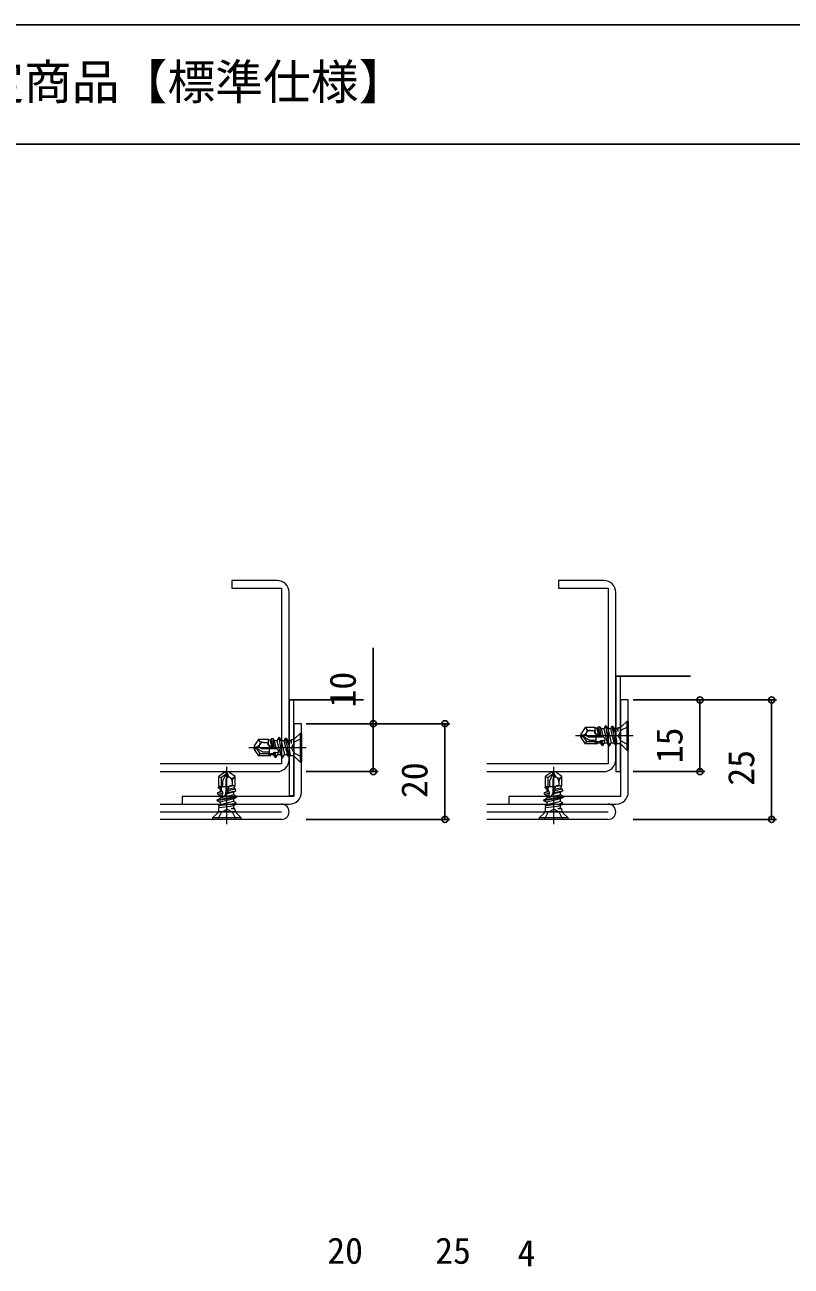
# Model space of a CAD drawing. Units: millimetres, scale not verified. Extents: x -437 to 438, y -281 to 279.
# Drawn here: x -141.6 to 18.7, y -16 to 243.8 of the extents above; entities that cross this region are included whole.
import ezdxf
from ezdxf.enums import TextEntityAlignment as Align

# ---------------------------------------------------------------- set-up
doc = ezdxf.new("R2010")
doc.units = ezdxf.units.MM
doc.header["$LTSCALE"] = 2
for name, color, linetype in [('0-1_USER1', 3, 'Continuous'), ('0-7_YKK_D', 6, 'Continuous'), ('0-8_YKK_ZWAK', 7, 'Continuous'), ('0-9_YSS_K', 3, 'Continuous')]:
    doc.layers.add(name, color=color, linetype=linetype)
for name, color, linetype, lineweight in [('0-2_YKK_11', 211, 'Continuous', 18), ('0-3_YKK_11E', 4, 'Continuous', 18), ('0-5_YKK_13', 4, 'Continuous', 18)]:
    doc.layers.add(name, color=color, linetype=linetype, lineweight=lineweight)
doc.styles.add('ＭＳ ゴシック', font='')
doc.styles.get('ＭＳ ゴシック').set_extended_font_data('MS Gothic')

msp = doc.modelspace()

# ---------------------------------------------------------------- linework, layer by layer
at = {"layer": '0-2_YKK_11'}
for p, q in [((-113.318, 80.74), (-87.917, 80.74)), ((-44.972, 80.74), (-19.572, 80.74)), ((-113.318, 79.14), (-87.917, 79.14)), ((-44.972, 79.14), (-19.572, 79.14)), ((-87.917, 77.54), (-113.318, 77.54)), ((-19.572, 77.54), (-44.972, 77.54))]:
    msp.add_line(p, q, dxfattribs=at)
for points in [[(-15.372, 83.24), (-15.372, 102.54), (-16.972, 102.54), (-16.972, 82.34)], [(-83.718, 83.24), (-83.718, 97.54), (-85.318, 97.54), (-85.318, 82.34)], [(-85.318, 82.34), (-108.718, 82.34), (-108.718, 80.74), (-86.218, 80.74)], [(-16.972, 82.34), (-40.372, 82.34), (-40.372, 80.74), (-17.872, 80.74)]]:
    msp.add_lwpolyline(points, dxfattribs=at)
for centre, radius, start, end in [((-86.218, 83.24), 2.5, 270.00001, 359.99999), ((-17.872, 83.24), 2.5, 270.00001, 359.99999), ((-87.917, 79.14), 1.6, 270, 90), ((-19.572, 79.14), 1.6, 270, 90)]:
    msp.add_arc(centre, radius, start, end, dxfattribs=at)
at = {"layer": '0-3_YKK_11E'}
for p, q in [((-86.318, 90.04), (-86.318, 125.04)), ((-17.972, 90.04), (-17.972, 125.04)), ((-113.318, 87.54), (-88.818, 87.54)), ((-44.972, 87.54), (-20.472, 87.54))]:
    msp.add_line(p, q, dxfattribs=at)
for points in [[(-88.818, 127.54), (-98.318, 127.54), (-98.318, 125.94), (-87.918, 125.94), (-87.918, 89.14), (-113.318, 89.14)], [(-20.472, 127.54), (-29.972, 127.54), (-29.972, 125.94), (-19.572, 125.94), (-19.572, 89.14), (-44.972, 89.14)]]:
    msp.add_lwpolyline(points, dxfattribs=at)
for centre, start, end in [((-88.818, 125.04), 0, 90), ((-20.472, 125.04), 0, 90), ((-88.818, 90.04), 270, 0), ((-20.472, 90.04), 270, 0)]:
    msp.add_arc(centre, 2.5, start, end, dxfattribs=at)
at = {"layer": '0-5_YKK_13'}
for p, q in [((-24.354, 96.74), (-25.292, 95.401)), ((-24.129, 96.497), (-24.354, 96.74)), ((-22.372, 96.74), (-24.354, 96.74)), ((-23.311, 96.14), (-22.372, 96.14)), ((-22.372, 96.74), (-22.372, 95.58)), ((-21.916, 96.49), (-22.372, 96.74)), ((-21.701, 96.862), (-21.916, 96.49)), ((-21.916, 96.49), (-21.61, 95.23)), ((-21.32, 96.931), (-21.701, 96.862)), ((-21.701, 96.862), (-21.364, 95.239)), ((-21.32, 96.931), (-21.065, 96.49)), ((-21.008, 95.021), (-21.32, 96.931)), ((-20.506, 96.49), (-21.065, 96.49)), ((-21.065, 96.49), (-20.653, 94.791)), ((-20.131, 97.14), (-20.506, 96.49)), ((-20.506, 96.49), (-19.801, 93.59)), ((-20.131, 97.14), (-19.426, 92.94)), ((-20.031, 97.14), (-20.131, 97.14)), ((-19.326, 92.94), (-20.031, 97.14)), ((-20.031, 97.14), (-19.655, 96.49)), ((-19.655, 96.49), (-18.95, 93.59)), ((-19.096, 96.49), (-19.655, 96.49)), ((-18.819, 96.969), (-19.096, 96.49)), ((-19.096, 96.49), (-18.391, 93.59)), ((-18.51, 96.949), (-18.819, 96.969)), ((-18.51, 96.949), (-18.245, 96.49)), ((-18.245, 96.49), (-18.081, 95.815)), ((-17.686, 96.49), (-18.245, 96.49)), ((-17.553, 96.72), (-17.686, 96.49)), ((-17.686, 96.49), (-17.553, 95.944)), ((-17.406, 96.72), (-17.553, 96.72)), ((-17.553, 96.72), (-17.553, 95.944)), ((-16.992, 93.36), (-16.992, 96.72)), ((-16.699, 97.013), (-15.672, 98.04)), ((-15.672, 98.04), (-15.672, 92.04)), ((-15.372, 98.04), (-15.672, 98.04)), ((-15.372, 98.04), (-15.372, 92.04)), ((-92.7, 94.24), (-93.638, 92.901)), ((-92.474, 93.997), (-92.7, 94.24)), ((-90.718, 94.24), (-92.7, 94.24)), ((-91.657, 93.64), (-90.718, 93.64)), ((-90.718, 94.24), (-90.718, 93.08)), ((-90.261, 93.99), (-90.718, 94.24)), ((-90.683, 93.334), (-90.718, 93.565)), ((-90.718, 93.565), (-90.585, 93.019)), ((-90.047, 94.362), (-90.261, 93.99)), ((-90.261, 93.99), (-89.955, 92.73)), ((-89.666, 94.431), (-90.047, 94.362)), ((-90.047, 94.362), (-89.709, 92.739)), ((-89.666, 94.431), (-89.411, 93.99)), ((-89.353, 92.521), (-89.666, 94.431)), ((-88.851, 93.99), (-89.411, 93.99)), ((-89.411, 93.99), (-88.998, 92.291)), ((-88.476, 94.64), (-88.851, 93.99)), ((-88.851, 93.99), (-88.146, 91.09)), ((-88.476, 94.64), (-87.771, 90.44)), ((-88.376, 94.64), (-88.476, 94.64)), ((-87.671, 90.44), (-88.376, 94.64)), ((-88.376, 94.64), (-88.001, 93.99)), ((-88.001, 93.99), (-87.296, 91.09)), ((-87.441, 93.99), (-88.001, 93.99)), ((-87.165, 94.469), (-87.441, 93.99)), ((-87.441, 93.99), (-86.736, 91.09)), ((-86.856, 94.449), (-87.165, 94.469)), ((-86.856, 94.449), (-86.591, 93.99)), ((-86.591, 93.99), (-86.427, 93.315)), ((-86.031, 93.99), (-86.591, 93.99)), ((-85.899, 94.22), (-86.031, 93.99)), ((-86.031, 93.99), (-85.899, 93.444)), ((-85.752, 94.22), (-85.899, 94.22)), ((-85.899, 94.22), (-85.899, 93.444)), ((-85.338, 90.86), (-85.338, 94.22)), ((-85.045, 94.513), (-84.018, 95.54)), ((-84.018, 95.54), (-84.018, 89.54)), ((-83.718, 95.54), (-84.018, 95.54)), ((-83.718, 95.54), (-83.718, 89.54)), ((-14.372, 95.04), (-26.372, 95.04)), ((-25.292, 95.401), (-25.372, 95.04)), ((-24.899, 95.145), (-25.372, 95.04)), ((-24.872, 94.951), (-25.372, 95.04)), ((-25.372, 95.04), (-25.292, 94.679)), ((-25.292, 94.679), (-24.872, 94.951)), ((-25.292, 94.679), (-24.354, 93.34)), ((-24.872, 94.951), (-24.094, 93.84)), ((-24.872, 94.951), (-23.467, 94.14)), ((-24.094, 93.84), (-24.354, 93.34)), ((-24.077, 95.741), (-24.139, 95.652)), ((-24.094, 93.84), (-22.172, 93.84)), ((-23.996, 95.006), (-23.709, 94.84)), ((-23.709, 94.84), (-20.922, 94.84)), ((-23.467, 94.14), (-22.172, 94.14)), ((-22.338, 95.834), (-22.372, 96.065)), ((-22.372, 96.065), (-22.239, 95.519)), ((-22.172, 95.488), (-22.172, 93.693)), ((-21.958, 93.265), (-22.053, 93.904)), ((-21.958, 93.265), (-21.77, 93.59)), ((-21.834, 93.851), (-21.77, 93.59)), ((-21.77, 93.59), (-21.211, 93.59)), ((-21.29, 93.917), (-21.211, 93.59)), ((-20.914, 93.075), (-21.211, 93.59)), ((-21.122, 94.077), (-20.914, 93.075)), ((-20.682, 93.033), (-20.861, 94.125)), ((-20.682, 93.033), (-20.36, 93.59)), ((-20.464, 94.017), (-20.36, 93.59)), ((-20.36, 93.59), (-19.801, 93.59)), ((-19.426, 92.94), (-19.801, 93.59)), ((-19.326, 92.94), (-18.95, 93.59)), ((-18.95, 93.59), (-18.391, 93.59)), ((-18.464, 95.722), (-18.203, 93.265)), ((-18.203, 93.265), (-18.391, 93.59)), ((-18.081, 95.815), (-17.773, 93.36)), ((-16.886, 93.895), (-17.495, 95.04)), ((-15.372, 93.14), (-16.886, 93.895)), ((-82.718, 92.54), (-94.718, 92.54)), ((-93.638, 92.901), (-93.718, 92.54)), ((-93.244, 92.645), (-93.718, 92.54)), ((-93.218, 92.451), (-93.718, 92.54)), ((-93.718, 92.54), (-93.638, 92.179)), ((-93.638, 92.179), (-93.218, 92.451)), ((-93.638, 92.179), (-92.7, 90.84)), ((-93.218, 92.451), (-92.44, 91.34)), ((-93.218, 92.451), (-91.812, 91.64)), ((-92.44, 91.34), (-92.7, 90.84)), ((-92.422, 93.241), (-92.485, 93.152)), ((-92.44, 91.34), (-90.518, 91.34)), ((-92.341, 92.506), (-92.054, 92.34)), ((-92.054, 92.34), (-89.268, 92.34)), ((-91.812, 91.64), (-90.518, 91.64)), ((-90.518, 92.988), (-90.518, 91.193)), ((-90.304, 90.765), (-90.398, 91.404)), ((-90.304, 90.765), (-90.116, 91.09)), ((-90.179, 91.351), (-90.116, 91.09)), ((-90.116, 91.09), (-89.556, 91.09)), ((-89.636, 91.417), (-89.556, 91.09)), ((-89.259, 90.575), (-89.556, 91.09)), ((-89.467, 91.577), (-89.259, 90.575)), ((-89.028, 90.533), (-89.206, 91.625)), ((-89.028, 90.533), (-88.706, 91.09)), ((-88.81, 91.517), (-88.706, 91.09)), ((-88.706, 91.09), (-88.146, 91.09)), ((-87.771, 90.44), (-88.146, 91.09)), ((-87.671, 90.44), (-87.296, 91.09)), ((-87.296, 91.09), (-86.736, 91.09)), ((-86.809, 93.222), (-86.549, 90.765)), ((-86.549, 90.765), (-86.736, 91.09)), ((-86.427, 93.315), (-86.119, 90.86)), ((-85.232, 91.395), (-85.841, 92.54)), ((-83.718, 90.64), (-85.232, 91.395)), ((-22.372, 93.34), (-24.354, 93.34)), ((-20.914, 93.075), (-20.682, 93.033)), ((-19.426, 92.94), (-19.326, 92.94)), ((-18.203, 93.265), (-17.773, 93.36)), ((-17.406, 93.36), (-17.773, 93.36)), ((-16.699, 93.067), (-15.672, 92.04)), ((-15.672, 92.04), (-15.372, 92.04)), ((-99.318, 76.54), (-99.318, 88.54)), ((-90.718, 90.84), (-92.7, 90.84)), ((-89.259, 90.575), (-89.028, 90.533)), ((-87.771, 90.44), (-87.671, 90.44)), ((-86.549, 90.765), (-86.119, 90.86)), ((-85.752, 90.86), (-86.119, 90.86)), ((-85.045, 90.567), (-84.018, 89.54)), ((-84.018, 89.54), (-83.718, 89.54)), ((-30.972, 76.54), (-30.972, 88.54)), ((-99.678, 87.46), (-101.018, 86.522)), ((-100.518, 86.262), (-101.018, 86.522)), ((-101.018, 84.54), (-101.018, 86.522)), ((-99.406, 87.04), (-100.518, 86.262)), ((-100.518, 86.262), (-100.518, 84.34)), ((-99.406, 87.04), (-100.218, 85.635)), ((-99.318, 87.54), (-99.678, 87.46)), ((-99.678, 87.46), (-99.406, 87.04)), ((-99.352, 86.164), (-99.518, 85.876)), ((-99.518, 85.876), (-99.518, 83.09)), ((-99.406, 87.04), (-99.318, 87.54)), ((-99.213, 87.067), (-99.318, 87.54)), ((-98.957, 87.46), (-99.318, 87.54)), ((-97.618, 86.522), (-98.957, 87.46)), ((-98.616, 86.245), (-98.705, 86.307)), ((-97.861, 86.297), (-97.618, 86.522)), ((-97.618, 84.54), (-97.618, 86.522)), ((-31.333, 87.46), (-32.672, 86.522)), ((-32.172, 86.262), (-32.672, 86.522)), ((-32.672, 84.54), (-32.672, 86.522)), ((-31.061, 87.04), (-32.172, 86.262)), ((-32.172, 86.262), (-32.172, 84.34)), ((-31.061, 87.04), (-31.872, 85.635)), ((-30.972, 87.54), (-31.333, 87.46)), ((-31.333, 87.46), (-31.061, 87.04)), ((-31.006, 86.164), (-31.172, 85.876)), ((-31.172, 85.876), (-31.172, 83.09)), ((-31.061, 87.04), (-30.972, 87.54)), ((-30.867, 87.067), (-30.972, 87.54)), ((-30.611, 87.46), (-30.972, 87.54)), ((-29.272, 86.522), (-30.611, 87.46)), ((-30.271, 86.245), (-30.36, 86.307)), ((-29.515, 86.297), (-29.272, 86.522)), ((-29.272, 84.54), (-29.272, 86.522)), ((-101.283, 83.081), (-100.768, 83.379)), ((-100.281, 83.29), (-101.283, 83.081)), ((-101.093, 84.126), (-100.454, 84.221)), ((-101.093, 84.126), (-100.768, 83.938)), ((-100.507, 84.002), (-100.768, 83.938)), ((-100.768, 83.938), (-100.768, 83.379)), ((-100.441, 83.458), (-100.768, 83.379)), ((-98.869, 84.34), (-100.665, 84.34)), ((-100.218, 85.635), (-100.218, 84.34)), ((-97.868, 83.233), (-99.566, 82.82)), ((-99.336, 83.175), (-97.426, 83.488)), ((-97.868, 84.084), (-99.127, 83.778)), ((-97.496, 83.869), (-99.119, 83.532)), ((-98.293, 84.54), (-98.838, 84.407)), ((-97.618, 84.54), (-98.777, 84.54)), ((-98.523, 84.506), (-98.293, 84.54)), ((-98.218, 85.479), (-98.218, 84.54)), ((-97.868, 84.084), (-97.618, 84.54)), ((-97.496, 83.869), (-97.868, 84.084)), ((-97.426, 83.488), (-97.868, 83.233)), ((-97.868, 82.674), (-97.868, 83.233)), ((-97.426, 83.488), (-97.496, 83.869)), ((-32.937, 83.081), (-32.422, 83.379)), ((-31.935, 83.29), (-32.937, 83.081)), ((-32.747, 84.126), (-32.108, 84.22)), ((-32.747, 84.126), (-32.422, 83.938)), ((-32.161, 84.002), (-32.422, 83.938)), ((-32.422, 83.938), (-32.422, 83.379)), ((-32.095, 83.458), (-32.422, 83.379)), ((-30.524, 84.34), (-32.319, 84.34)), ((-31.872, 85.635), (-31.872, 84.34)), ((-29.522, 83.233), (-31.221, 82.82)), ((-30.991, 83.175), (-29.081, 83.488)), ((-29.522, 84.084), (-30.782, 83.778)), ((-29.15, 83.869), (-30.773, 83.531)), ((-29.947, 84.54), (-30.493, 84.407)), ((-29.272, 84.54), (-30.432, 84.54)), ((-30.178, 84.506), (-29.947, 84.54)), ((-29.872, 85.479), (-29.872, 84.54)), ((-29.522, 84.084), (-29.272, 84.54)), ((-29.15, 83.869), (-29.522, 84.084)), ((-29.081, 83.488), (-29.522, 83.233)), ((-29.522, 82.674), (-29.522, 83.233)), ((-29.081, 83.488), (-29.15, 83.869)), ((-97.218, 82.299), (-101.418, 81.594)), ((-101.418, 81.494), (-97.218, 82.199)), ((-101.418, 81.594), (-100.768, 81.969)), ((-101.418, 81.594), (-101.418, 81.494)), ((-101.418, 81.494), (-100.768, 81.118)), ((-101.283, 83.081), (-101.325, 82.85)), ((-101.325, 82.85), (-100.232, 83.029)), ((-101.325, 82.85), (-100.768, 82.528)), ((-98.635, 80.632), (-101.093, 80.371)), ((-101.093, 80.371), (-100.768, 80.559)), ((-97.868, 82.674), (-100.768, 81.969)), ((-100.34, 82.632), (-100.768, 82.528)), ((-100.768, 82.528), (-100.768, 81.969)), ((-97.868, 81.823), (-100.768, 81.118)), ((-97.868, 81.264), (-100.768, 80.559)), ((-100.768, 81.118), (-100.768, 80.559)), ((-97.218, 82.299), (-97.868, 82.674)), ((-97.218, 82.199), (-97.868, 81.823)), ((-97.868, 81.264), (-97.868, 81.823)), ((-97.388, 80.987), (-97.868, 81.264)), ((-97.409, 80.678), (-97.868, 80.413)), ((-97.409, 80.678), (-97.388, 80.987)), ((-97.218, 82.199), (-97.218, 82.299)), ((-28.872, 82.299), (-33.072, 81.594)), ((-33.072, 81.494), (-28.872, 82.199)), ((-33.072, 81.594), (-32.422, 81.969)), ((-33.072, 81.594), (-33.072, 81.494)), ((-33.072, 81.494), (-32.422, 81.118)), ((-32.937, 83.081), (-32.979, 82.85)), ((-32.979, 82.85), (-31.887, 83.029)), ((-32.979, 82.85), (-32.422, 82.528)), ((-30.29, 80.632), (-32.747, 80.371)), ((-32.747, 80.371), (-32.422, 80.559)), ((-29.522, 82.674), (-32.422, 81.969)), ((-31.995, 82.632), (-32.422, 82.528)), ((-32.422, 82.528), (-32.422, 81.969)), ((-29.522, 81.823), (-32.422, 81.118)), ((-29.522, 81.264), (-32.422, 80.559)), ((-32.422, 81.118), (-32.422, 80.559)), ((-28.872, 82.299), (-29.522, 82.674)), ((-28.872, 82.199), (-29.522, 81.823)), ((-29.522, 81.264), (-29.522, 81.823)), ((-29.043, 80.987), (-29.522, 81.264)), ((-29.064, 80.678), (-29.522, 80.413)), ((-29.064, 80.678), (-29.043, 80.987)), ((-28.872, 82.199), (-28.872, 82.299)), ((-101.29, 78.867), (-102.318, 77.84)), ((-101.218, 77.54), (-100.463, 79.054)), ((-101.093, 80.371), (-100.998, 79.941)), ((-98.542, 80.249), (-100.998, 79.941)), ((-100.998, 79.574), (-100.998, 79.941)), ((-100.998, 79.16), (-97.638, 79.16)), ((-100.463, 79.054), (-99.318, 79.663)), ((-97.868, 80.413), (-98.542, 80.249)), ((-97.868, 79.854), (-98.414, 79.721)), ((-97.638, 79.721), (-98.414, 79.721)), ((-97.868, 79.854), (-97.868, 80.413)), ((-97.638, 79.721), (-97.868, 79.854)), ((-97.638, 79.574), (-97.638, 79.721)), ((-97.345, 78.867), (-96.318, 77.84)), ((-32.945, 78.867), (-33.972, 77.84)), ((-32.872, 77.54), (-32.117, 79.054)), ((-32.747, 80.371), (-32.652, 79.941)), ((-30.197, 80.249), (-32.652, 79.941)), ((-32.652, 79.574), (-32.652, 79.941)), ((-32.652, 79.16), (-29.292, 79.16)), ((-32.117, 79.054), (-30.972, 79.663)), ((-29.522, 80.413), (-30.197, 80.249)), ((-29.522, 79.854), (-30.068, 79.721)), ((-29.292, 79.721), (-30.068, 79.721)), ((-29.522, 79.854), (-29.522, 80.413)), ((-29.292, 79.721), (-29.522, 79.854)), ((-29.292, 79.574), (-29.292, 79.721)), ((-28.999, 78.867), (-27.972, 77.84)), ((-96.318, 77.84), (-102.318, 77.84)), ((-102.318, 77.84), (-102.318, 77.54)), ((-96.318, 77.54), (-102.318, 77.54)), ((-96.318, 77.54), (-96.318, 77.84)), ((-27.972, 77.84), (-33.972, 77.84)), ((-33.972, 77.84), (-33.972, 77.54)), ((-27.972, 77.54), (-33.972, 77.54)), ((-27.972, 77.54), (-27.972, 77.84))]:
    msp.add_line(p, q, dxfattribs=at)
for points in [[(-17.972, 87.54), (-16.972, 87.54), (-16.972, 107.54), (-17.972, 107.54)], [(-86.318, 82.54), (-85.318, 82.54), (-85.318, 102.54), (-86.318, 102.54)]]:
    msp.add_lwpolyline(points, close=True, dxfattribs=at)
for points in [[(-18.51, 96.949), (-18.464, 95.722), (-18.819, 96.969)], [(-15.372, 96.94), (-16.886, 96.185), (-17.495, 95.04)], [(-86.856, 94.449), (-86.809, 93.222), (-87.165, 94.469)], [(-83.718, 94.44), (-85.232, 93.685), (-85.841, 92.54)], [(-20.609, 94.772), (-22.372, 95.58), (-22.338, 95.834), (-22.239, 95.519)], [(-21.958, 93.265), (-22.372, 93.34), (-22.053, 93.904), (-21.834, 93.851), (-21.29, 93.917), (-21.122, 94.077), (-20.861, 94.125), (-20.464, 94.017), (-20.173, 94.053)], [(-21.61, 95.23), (-21.364, 95.239), (-21.008, 95.021), (-20.653, 94.791)], [(-88.955, 92.272), (-90.718, 93.08), (-90.683, 93.334), (-90.585, 93.019)], [(-90.304, 90.765), (-90.718, 90.84), (-90.398, 91.404), (-90.179, 91.351), (-89.636, 91.417), (-89.467, 91.577), (-89.206, 91.625), (-88.81, 91.517), (-88.518, 91.553)], [(-89.955, 92.73), (-89.709, 92.739), (-89.353, 92.521), (-88.998, 92.291)], [(-101.093, 84.126), (-101.018, 84.54), (-100.454, 84.221), (-100.507, 84.002), (-100.441, 83.458), (-100.281, 83.29), (-100.232, 83.029), (-100.34, 82.632), (-100.305, 82.341)], [(-99.586, 82.777), (-98.777, 84.54), (-98.523, 84.506), (-98.838, 84.407)], [(-99.127, 83.778), (-99.119, 83.532), (-99.336, 83.175), (-99.566, 82.82)], [(-32.747, 84.126), (-32.672, 84.54), (-32.108, 84.22), (-32.161, 84.002), (-32.095, 83.458), (-31.935, 83.29), (-31.887, 83.029), (-31.995, 82.632), (-31.959, 82.341)], [(-31.24, 82.777), (-30.432, 84.54), (-30.178, 84.506), (-30.493, 84.407)], [(-30.782, 83.778), (-30.773, 83.531), (-30.991, 83.175), (-31.221, 82.82)], [(-97.409, 80.678), (-98.635, 80.632), (-97.388, 80.987)], [(-29.064, 80.678), (-30.29, 80.632), (-29.043, 80.987)], [(-97.418, 77.54), (-98.173, 79.054), (-99.318, 79.663)], [(-29.072, 77.54), (-29.827, 79.054), (-30.972, 79.663)]]:
    msp.add_lwpolyline(points, dxfattribs=at)
for centre, radius, start, end in [((-23.311, 97.255), 1.115, 222.84567, 270), ((-24.571, 96.087), 0.603, 325, 42.84567), ((-23.311, 95.205), 0.935, 90, 145), ((-17.406, 97.72), 1, 270, 315), ((-91.657, 94.755), 1.115, 222.84567, 270), ((-92.916, 93.587), 0.603, 325, 42.84567), ((-91.657, 92.705), 0.935, 90, 145), ((-85.752, 95.22), 1, 270, 315), ((-25.172, 96.375), 1.26, 282.5, 325), ((-24.626, 93.914), 1.26, 60, 102.5), ((-23.771, 95.395), 0.449, 145, 240), ((-20.922, 94.09), 0.75, 357.14861, 90), ((-92.972, 91.414), 1.26, 60, 102.5), ((-93.517, 93.875), 1.26, 282.5, 325), ((-92.117, 92.895), 0.449, 145, 240), ((-89.268, 91.59), 0.75, 357.14861, 90), ((-17.406, 92.36), 1, 45, 90), ((-85.752, 89.86), 1, 45, 90), ((-98.963, 85.939), 0.449, 55, 150), ((-100.443, 86.794), 1.26, 330, 12.5), ((-97.982, 87.34), 1.26, 192.5, 235), ((-98.271, 86.738), 0.603, 235, 312.84567), ((-99.152, 85.479), 0.935, 0, 55), ((-97.103, 85.479), 1.115, 132.84567, 180), ((-32.098, 86.794), 1.26, 330, 12.5), ((-30.617, 85.939), 0.449, 55, 150), ((-29.637, 87.34), 1.26, 192.5, 235), ((-29.925, 86.738), 0.603, 235, 312.84567), ((-30.807, 85.479), 0.935, 0, 55), ((-28.757, 85.479), 1.115, 132.84567, 180), ((-100.268, 83.09), 0.75, 267.14861, 0), ((-31.922, 83.09), 0.75, 267.14861, 0), ((-101.998, 79.574), 1, 315, 0), ((-96.638, 79.574), 1, 180, 225), ((-33.652, 79.574), 1, 315, 0), ((-28.292, 79.574), 1, 180, 225)]:
    msp.add_arc(centre, radius, start, end, dxfattribs=at)
at = {"layer": '0-7_YKK_D'}
for p, q in [((-14.372, 102.54), (0.628, 102.54)), ((-14.372, 102.54), (15.628, 102.54)), ((-0.372, 102.54), (-0.372, 87.54)), ((14.628, 102.54), (14.628, 77.54)), ((-82.718, 97.54), (-67.718, 97.54)), ((-82.718, 97.54), (-52.718, 97.54)), ((-53.718, 97.54), (-53.718, 77.54)), ((-82.718, 87.54), (-67.718, 87.54)), ((-14.372, 87.54), (0.628, 87.54)), ((-82.718, 77.54), (-52.718, 77.54)), ((-14.372, 77.54), (15.628, 77.54))]:
    msp.add_line(p, q, dxfattribs=at)
msp.add_lwpolyline([(-68.718, 87.54), (-68.718, 97.54), (-68.718, 113.465)], dxfattribs=at)
for centre in [(-0.372, 102.54), (14.628, 102.54), (-68.718, 97.54), (-53.718, 97.54), (-68.718, 87.54), (-0.372, 87.54), (-53.718, 77.54), (14.628, 77.54)]:
    msp.add_circle(centre, 0.637, dxfattribs=at)
at = {"layer": '0-8_YKK_ZWAK'}
for p, q in [((438.2, 243.8), (-436.8, 243.8)), ((438.2, 218.8), (-436.8, 218.8))]:
    msp.add_line(p, q, dxfattribs=at)
at = {"layer": '0-9_YSS_K'}
for p, q in [((-17.972, 107.54), (-2.372, 107.54)), ((-86.318, 102.54), (-70.718, 102.54))]:
    msp.add_line(p, q, dxfattribs=at)

# ---------------------------------------------------------------- texts
at = {"layer": '0-1_USER1', "style": 'ＭＳ ゴシック'}
msp.add_text('省施工タイプ 標準仕様・BL認定商品【標準仕様】', height=7.331, dxfattribs=at).set_placement((-286.72, 226), align=Align.BOTTOM_LEFT)
at = {"layer": '0-7_YKK_D', "style": 'ＭＳ ゴシック'}
for s, p in [('10', (-70.718, 100.939)), ('15', (-2.372, 89.287)), ('25', (12.628, 84.585)), ('20', (-55.718, 82))]:
    msp.add_text(s, height=5.499, rotation=90, dxfattribs=at).set_placement(p, align=Align.BOTTOM_LEFT)
for s, p in [('20', (-78.34, -17.1)), ('25', (-55.754, -17.1)), ('4', (-38.548, -17.6))]:
    msp.add_text(s, height=5.499, dxfattribs=at).set_placement(p, align=Align.BOTTOM_LEFT)

doc.saveas('drawing.dxf')
